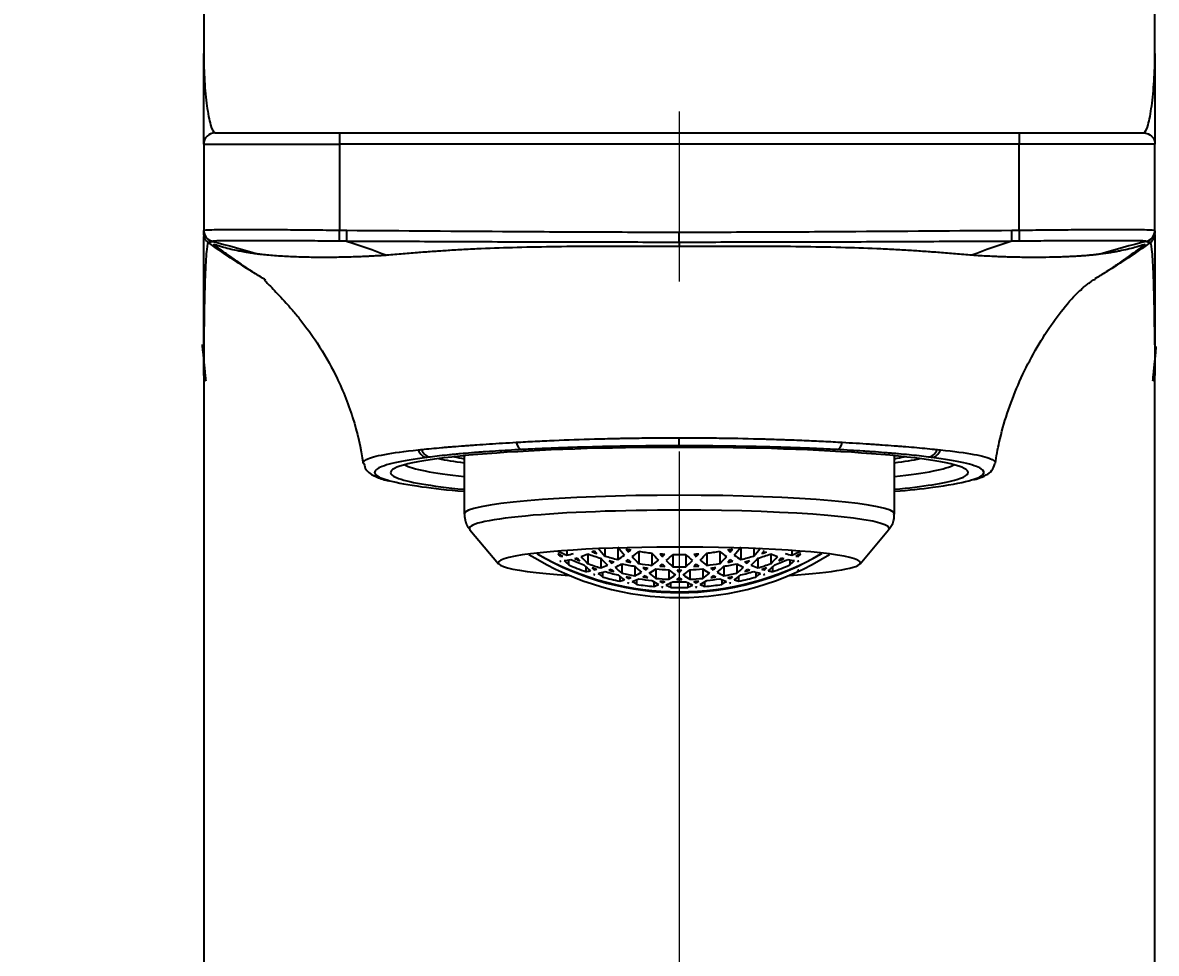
# Model space of a CAD drawing. Extents: x 0 to 1647, y 4681 to 5260.
# Drawn here: x 1047.6 to 1097.6, y 4998.5 to 5039.6 of the extents above; entities that cross this region are included whole.
import ezdxf

# ---------------------------------------------------------------- set-up
doc = ezdxf.new("R2010")
doc.units = 0
doc.header["$LTSCALE"] = 30
doc.header["$MEASUREMENT"] = 0
doc.header["$PDMODE"] = 3
doc.header["$PDSIZE"] = -10
doc.linetypes.add('CENTER', pattern=[2, 1.25, -0.25, 0.25, -0.25])
doc.layers.get('0').update_dxf_attribs({"linetype": 'CONTINUOUS'})
doc.layers.get('DEFPOINTS').update_dxf_attribs({"linetype": 'CONTINUOUS'})
doc.layers.add('\\M+5B3DF\\M+5B4E7\\M+5CFDF', color=3, linetype='CONTINUOUS', lineweight=9)
doc.layers.add('BODY', color=7, linetype='CONTINUOUS')
doc.styles.add('Daelim Dimension', font='NanumGothic.ttf')
doc.dimstyles.new('DEFAULT', dxfattribs={"dimscale": 2, "dimtxt": 2, "dimasz": 2, "dimexe": 0, "dimexo": 2, "dimgap": 1, "dimtad": 1, "dimdec": 1, "dimzin": 9, "dimdsep": 46, "dimtxsty": 'Daelim Dimension', "dimcen": 0.5, "dimclrd": 252, "dimclre": 252, "dimclrt": 3, "dimadec": 1, "dimazin": 0, "dimtfac": 1, "dimtdec": 1, "dimtix": 1, "dimtmove": 0, "dimatfit": 3, "dimfxl": 0, "dimtolj": 1, "dimtzin": 1, "dimlwd": 9, "dimlwe": 9, "dimarcsym": 0})

# ---------------------------------------------------------------- blocks, each defined once
blk = doc.blocks.new('*D12')
at = {"color": 5, "lineweight": 9, "ltscale": 0.5}
for p, q in [((1072.567, 5074.737), (1009.525, 5074.737)), ((1011.525, 4926.837), (1011.525, 5070.737)), ((1051.567, 4922.837), (1009.525, 4922.837))]:
    blk.add_line(p, q, dxfattribs=at)
at = {"color": 5, "ltscale": 0.5}
for points in [[(1010.858, 5070.737), (1012.191, 5070.737), (1011.525, 5074.737)], [(1010.858, 4926.837), (1012.191, 4926.837), (1011.525, 4922.837)]]:
    blk.add_solid(points, dxfattribs=at)
at = {"layer": 'DEFPOINTS', "color": 0, "ltscale": 0.5}
for p in [(1011.525, 5074.737), (1076.567, 5074.737), (1055.567, 4922.837)]:
    blk.add_point(p, dxfattribs=at)
at = {"color": 7, "ltscale": 0.5, "insert": (1004.081, 4998.787), "char_height": 10, "attachment_point": 5, "rotation": 90, "style": 'Daelim Dimension'}
blk.add_mtext('\\A1;152', dxfattribs=at)

msp = doc.modelspace()

# ---------------------------------------------------------------- linework, layer by layer
at = {"layer": '\\M+5B3DF\\M+5B4E7\\M+5CFDF', "color": 0, "lineweight": -3}
for p, q in [((1055.567, 5053.8), (1055.567, 5038.237)), ((1097.567, 5038.237), (1097.567, 5053.8)), ((1056.067, 5034.737), (1061.567, 5034.737)), ((1061.567, 5034.737), (1061.567, 5034.237)), ((1061.567, 5034.737), (1091.567, 5034.737)), ((1091.567, 5034.737), (1091.567, 5034.237)), ((1091.567, 5034.737), (1097.067, 5034.737)), ((1055.567, 5034.237), (1055.567, 5030.432)), ((1055.567, 5034.237), (1061.567, 5034.237)), ((1091.567, 5034.237), (1061.567, 5034.237)), ((1061.567, 5034.237), (1061.567, 5030.436)), ((1091.567, 5030.436), (1091.567, 5034.237)), ((1097.567, 5034.237), (1091.567, 5034.237)), ((1097.567, 5030.432), (1097.567, 5034.237)), ((1061.558, 5029.949), (1061.567, 5030.436)), ((1076.567, 5029.901), (1076.567, 5030.354)), ((1055.567, 5024.021), (1055.567, 4922.837)), ((1097.567, 4922.837), (1097.567, 5024.021)), ((1067.067, 5020.482), (1067.067, 5017.91)), ((1086.067, 5017.91), (1086.067, 5020.482)), ((1067.067, 5017.91), (1067.067, 5017.908)), ((1067.323, 5017.214), (1068.588, 5015.706)), ((1084.545, 5015.706), (1085.81, 5017.214)), ((1071.313, 5016.036), (1071.313, 5016.108)), ((1071.602, 5016.303), (1071.602, 5016.088)), ((1072.525, 5016.152), (1072.525, 5015.719)), ((1073.276, 5016.392), (1073.276, 5016.054)), ((1073.853, 5016.412), (1073.853, 5015.9)), ((1074.315, 5016.35), (1074.315, 5016.231)), ((1074.777, 5016.265), (1074.777, 5015.719)), ((1075.354, 5016.188), (1075.354, 5015.644)), ((1075.816, 5016.03), (1075.816, 5016.147)), ((1076.278, 5016.126), (1076.278, 5015.585)), ((1076.855, 5016.126), (1076.855, 5015.585)), ((1077.317, 5016.147), (1077.317, 5016.03)), ((1077.779, 5016.188), (1077.779, 5015.644)), ((1078.357, 5016.265), (1078.357, 5015.719)), ((1078.818, 5016.35), (1078.818, 5016.231)), ((1079.28, 5016.412), (1079.28, 5015.9)), ((1079.858, 5016.392), (1079.858, 5016.054)), ((1080.608, 5016.152), (1080.608, 5015.719)), ((1081.532, 5016.303), (1081.532, 5016.088)), ((1081.821, 5016.036), (1081.821, 5016.108)), ((1071.688, 5015.661), (1071.688, 5015.883)), ((1072.439, 5015.586), (1072.439, 5015.368)), ((1072.814, 5015.51), (1072.814, 5015.441)), ((1073.103, 5015.958), (1073.103, 5015.531)), ((1073.565, 5015.734), (1073.565, 5015.827)), ((1074.026, 5015.715), (1074.026, 5015.295)), ((1074.604, 5015.603), (1074.604, 5015.186)), ((1075.066, 5015.444), (1075.066, 5015.534)), ((1075.528, 5015.485), (1075.528, 5015.07)), ((1077.606, 5015.485), (1077.606, 5015.07)), ((1078.068, 5015.534), (1078.068, 5015.444)), ((1078.53, 5015.603), (1078.53, 5015.186)), ((1079.107, 5015.715), (1079.107, 5015.295)), ((1079.569, 5015.734), (1079.569, 5015.827)), ((1080.031, 5015.958), (1080.031, 5015.531)), ((1080.32, 5015.441), (1080.32, 5015.51)), ((1080.695, 5015.368), (1080.695, 5015.586)), ((1081.445, 5015.883), (1081.445, 5015.661)), ((1073.189, 5015.13), (1073.189, 5015.344)), ((1073.94, 5015.154), (1073.94, 5014.942)), ((1074.315, 5015.129), (1074.315, 5015.062)), ((1074.69, 5014.803), (1074.69, 5015.014)), ((1076.105, 5015.448), (1076.105, 5015.035)), ((1076.567, 5015.439), (1076.567, 5015.349)), ((1077.029, 5015.448), (1077.029, 5015.035)), ((1078.443, 5015.014), (1078.443, 5014.803)), ((1078.818, 5015.062), (1078.818, 5015.129)), ((1079.194, 5014.942), (1079.194, 5015.154)), ((1079.944, 5015.344), (1079.944, 5015.13)), ((1075.441, 5014.921), (1075.441, 5014.712)), ((1075.816, 5014.943), (1075.816, 5014.876)), ((1076.192, 5014.666), (1076.192, 5014.875)), ((1076.942, 5014.875), (1076.942, 5014.666)), ((1077.317, 5014.876), (1077.317, 5014.943)), ((1077.693, 5014.712), (1077.693, 5014.921))]:
    msp.add_line(p, q, dxfattribs=at)
msp.add_arc((1056.067, 5034.237), 0.5, 90, 180, dxfattribs=at)
at = {"layer": '\\M+5B3DF\\M+5B4E7\\M+5CFDF', "color": 0, "lineweight": -3, "extrusion": (0, 0, -1)}
msp.add_arc((-1097.067, 5034.237), 0.5, 90, 180, dxfattribs=at)
at = {"layer": '\\M+5B3DF\\M+5B4E7\\M+5CFDF', "color": 0, "lineweight": -3}
for centre, major_axis, ratio, start_param, end_param in [((1056.067, 5030.432), (0.5, 0), 0.999788, 3.141548, 4.483058), ((1091.567, 5030.436), (0.009, -0.5), 0.000001, 4.712396, 6.062551), ((1097.067, 5030.432), (-0.5, 0), 0.999788, 1.799985, 3.141487), ((1069.602, 5021.251), (0.026, -0.499), 0.51226, 5.045022, 6.181528), ((1076.567, 5021.418), (0, -0.5), 0.000032, 0.087266, 1.284913), ((1083.531, 5021.251), (-0.026, -0.499), 0.512243, 0.101656, 1.238165), ((1076.567, 5019.741), (-12.75, 0), 0.087156, 4.712389, 6.168321), ((1065.426, 5020.906), (-0.064, 0.496), 0.825314, 1.799052, 2.986684), ((1065.569, 5020.924), (-0.061, 0.496), 0.814752, 1.80936, 2.990692), ((1076.567, 5019.741), (-12.75, 0), 0.087156, 3.256555, 4.712389), ((1087.566, 5020.924), (-0.061, -0.496), 0.814882, 0.150938, 1.332344), ((1087.708, 5020.906), (-0.064, -0.496), 0.825301, 0.154961, 1.342586), ((1076.567, 5020.239), (12.25, 0), 0.087156, 3.286057, 3.82484), ((1076.567, 5020.737), (11.5, 0), 0.087156, 3.533114, 3.740235), ((1076.567, 5020.737), (10.5, 0), 0.087156, 3.474111, 3.581612), ((1076.567, 5020.737), (10.5, 0), 0.087156, 5.843264, 5.950766), ((1076.567, 5020.737), (11.5, 0), 0.087156, 5.684538, 5.891659), ((1076.567, 5020.239), (12.25, 0), 0.087156, 5.599938, 6.138721), ((1076.567, 5019.741), (-12.75, 0), 0.087156, 6.168321, 6.283185), ((1076.567, 5019.741), (-12.75, 0), 0.087156, 0, 0.204204), ((1076.567, 5019.741), (-12.75, 0), 0.087156, 0.204204, 0.730126), ((1076.567, 5019.741), (-12.75, 0), 0.087156, 2.861696, 3.256555), ((1076.567, 5019.741), (-12.75, 0), 0.087156, 2.411565, 2.861697), ((1076.567, 5017.91), (-9.5, 0), 0.087156, 4.712389, 6.283185), ((1076.567, 5017.91), (-9.5, 0), 0.087156, 3.141691, 4.712389), ((1076.567, 5017.273), (9.268, 0), 0.087156, 1.570796, 3.216402), ((1076.567, 5017.273), (9.268, 0), 0.087156, 0, 1.570796), ((1076.567, 5017.273), (9.268, 0), 0.087156, 6.202191, 6.283185), ((1076.567, 5015.756), (8, 0), 0.087156, 0, 4.059429), ((1076.567, 5026.644), (12.471, 0), 0.996195, 4.151129, 5.273648), ((1076.567, 5026.663), (-12.273, 0), 0.996195, 1.034112, 2.109496), ((1076.567, 5026.901), (-12.471, 0), 0.996195, 1.045352, 2.09624), ((1073.882, 5026.637), (0.612, -12.154), 0.498097, 5.725542, 5.746582), ((1076.567, 5027.042), (-12.169, 0), 0.996195, 1.113835, 1.134875), ((1076.567, 5027.069), (12.089, 0), 0.996195, 4.253041, 4.289139), ((1071.371, 5027.034), (0.554, 11.018), 0.498097, 3.231807, 3.252741), ((1071.371, 5027.034), (0.554, 11.018), 0.498097, 3.284155, 3.336617), ((1071.63, 5027.021), (-0.562, -11.176), 0.498097, 0.209247, 0.26132), ((1075.008, 5026.694), (0.625, -12.413), 0.498097, 5.720251, 5.77152), ((1076.567, 5027.156), (-11.762, 0), 0.996195, 1.220041, 1.271843), ((1071.63, 5027.021), (-0.562, -11.176), 0.498097, 0.292767, 0.313837), ((1076.567, 5027.182), (11.645, 0), 0.996195, 4.37378, 4.39473), ((1075.874, 5026.737), (-0.63, 12.517), 0.498097, 2.530739, 2.551733), ((1076.134, 5026.75), (0.631, -12.532), 0.498097, 5.657142, 5.709554), ((1076.567, 5027.182), (11.645, 0), 0.996195, 4.425889, 4.477209), ((1077, 5026.794), (-0.631, 12.532), 0.498097, 2.515549, 2.567961), ((1072.496, 5026.977), (0.585, 11.63), 0.498097, 3.477455, 3.528774), ((1076.567, 5027.269), (-11.19, 0), 0.996195, 1.357641, 1.378711), ((1077.26, 5026.807), (0.63, -12.517), 0.498097, 5.672331, 5.693326), ((1072.496, 5026.977), (0.585, 11.63), 0.498097, 3.559934, 3.580883), ((1072.756, 5026.964), (-0.591, -11.747), 0.498097, 0.399635, 0.451437), ((1077.26, 5026.807), (0.63, -12.517), 0.498097, 5.724388, 5.77514), ((1076.567, 5027.269), (-11.19, 0), 0.996195, 1.410158, 1.462231), ((1078.126, 5026.851), (-0.625, 12.413), 0.498097, 2.578658, 2.629928), ((1078.385, 5026.864), (0.622, -12.365), 0.498097, 5.733936, 5.754536), ((1076.567, 5027.269), (-11.19, 0), 0.996195, 1.493324, 1.51401), ((1073.622, 5026.92), (0.608, 12.074), 0.498097, 3.613725, 3.63431), ((1073.882, 5026.907), (-0.612, -12.154), 0.498097, 0.454345, 0.505422), ((1076.567, 5027.269), (-11.19, 0), 0.996195, 1.544995, 1.596597), ((1079.251, 5026.907), (-0.612, 12.154), 0.498097, 2.636171, 2.687248), ((1076.567, 5027.269), (-11.19, 0), 0.996195, 1.627583, 1.648268), ((1079.511, 5026.92), (0.608, -12.074), 0.498097, 5.790468, 5.811053), ((1074.748, 5026.864), (0.622, 12.365), 0.498097, 3.670242, 3.690842), ((1075.008, 5026.851), (-0.625, -12.413), 0.498097, 0.511665, 0.562935), ((1076.567, 5027.269), (-11.19, 0), 0.996195, 1.679362, 1.731435), ((1080.377, 5026.964), (-0.591, 11.747), 0.498097, 2.690156, 2.741957), ((1075.874, 5026.807), (0.63, 12.517), 0.498097, 3.649638, 3.70039), ((1076.567, 5027.269), (-11.19, 0), 0.996195, 1.762882, 1.783952), ((1080.637, 5026.977), (0.585, -11.63), 0.498097, 5.843895, 5.864844), ((1075.874, 5026.807), (0.63, 12.517), 0.498097, 3.731452, 3.752447), ((1076.134, 5026.794), (-0.631, -12.532), 0.498097, 0.573632, 0.626043), ((1080.637, 5026.977), (0.585, -11.63), 0.498097, 5.896004, 5.947323), ((1076.567, 5027.182), (11.645, 0), 0.996195, 4.947569, 4.998889), ((1077, 5026.75), (0.631, 12.532), 0.498097, 3.715224, 3.767636), ((1076.567, 5027.156), (-11.762, 0), 0.996195, 1.86975, 1.921552), ((1077.26, 5026.737), (-0.63, -12.517), 0.498097, 0.589859, 0.610854), ((1076.567, 5027.182), (11.645, 0), 0.996195, 5.030048, 5.050998), ((1081.503, 5027.021), (-0.562, 11.176), 0.498097, 2.880272, 2.932346), ((1078.126, 5026.694), (0.625, 12.413), 0.498097, 3.653258, 3.704527), ((1081.763, 5027.034), (0.554, -11.018), 0.498097, 6.088161, 6.140623), ((1076.567, 5027.069), (12.089, 0), 0.996195, 5.135639, 5.171737), ((1076.567, 5027.042), (-12.169, 0), 0.996195, 2.006718, 2.027758), ((1081.763, 5027.034), (0.554, -11.018), 0.498097, 6.172036, 6.192971), ((1079.251, 5026.637), (0.612, 12.154), 0.498097, 3.678196, 3.699236), ((1071.63, 5027.021), (-0.562, -11.176), 0.498097, 0.038726, 0.043895), ((1076.567, 5026.968), (-12.355, 0), 0.996195, 1.12897, 1.134133), ((1073.622, 5026.624), (-0.608, 12.074), 0.498097, 2.648875, 2.654038), ((1071.63, 5027.021), (-0.562, -11.176), 0.498097, 0.074881, 0.126483), ((1073.882, 5026.637), (0.612, -12.154), 0.498097, 5.777764, 5.813625), ((1076.567, 5026.968), (-12.355, 0), 0.996195, 1.16486, 1.230116), ((1076.567, 5027.042), (-12.169, 0), 0.996195, 1.166056, 1.217133), ((1071.63, 5027.021), (-0.562, -11.176), 0.498097, 0.157468, 0.178154), ((1076.567, 5027.069), (12.089, 0), 0.996195, 4.320353, 4.340939), ((1074.748, 5026.681), (-0.622, 12.365), 0.498097, 2.592344, 2.612944), ((1074.748, 5026.681), (-0.622, 12.365), 0.498097, 2.643488, 2.693556), ((1076.567, 5027.069), (12.089, 0), 0.996195, 4.371514, 4.421762), ((1076.567, 5027.042), (-12.169, 0), 0.996195, 1.247314, 1.267264), ((1075.008, 5026.694), (0.625, -12.413), 0.498097, 5.801731, 5.821668), ((1075.874, 5026.737), (-0.63, 12.517), 0.498097, 2.582795, 2.633547), ((1072.496, 5026.977), (0.585, 11.63), 0.498097, 3.346578, 3.396579), ((1076.134, 5026.75), (0.631, -12.532), 0.498097, 5.740327, 5.760594), ((1076.567, 5027.156), (-11.762, 0), 0.996195, 1.302521, 1.322829), ((1072.496, 5026.977), (0.585, 11.63), 0.498097, 3.426759, 3.446972), ((1072.756, 5026.964), (-0.591, -11.747), 0.498097, 0.268361, 0.318379), ((1076.134, 5026.75), (0.631, -12.532), 0.498097, 5.790657, 5.83996), ((1076.567, 5027.156), (-11.762, 0), 0.996195, 1.353099, 1.403117), ((1072.756, 5026.964), (-0.591, -11.747), 0.498097, 0.348649, 0.368957), ((1076.567, 5027.182), (11.645, 0), 0.996195, 4.507691, 4.527904), ((1077, 5026.794), (-0.631, 12.532), 0.498097, 2.598735, 2.619002), ((1077, 5026.794), (-0.631, 12.532), 0.498097, 2.649064, 2.698367), ((1076.567, 5027.182), (11.645, 0), 0.996195, 4.558084, 4.608085), ((1077.26, 5026.807), (0.63, -12.517), 0.498097, 5.805056, 5.824803), ((1076.567, 5027.156), (-11.762, 0), 0.996195, 1.432917, 1.452714), ((1073.622, 5026.92), (0.608, 12.074), 0.498097, 3.483398, 3.50312), ((1073.882, 5026.907), (-0.612, -12.154), 0.498097, 0.325556, 0.374518), ((1073.622, 5026.92), (0.608, 12.074), 0.498097, 3.532901, 3.583149), ((1076.567, 5027.156), (-11.762, 0), 0.996195, 1.482325, 1.531517), ((1073.882, 5026.907), (-0.612, -12.154), 0.498097, 0.404214, 0.424164), ((1076.567, 5027.182), (11.645, 0), 0.996195, 4.637953, 4.657826), ((1078.126, 5026.851), (-0.625, 12.413), 0.498097, 2.660138, 2.680075), ((1078.385, 5026.864), (0.622, -12.365), 0.498097, 5.785081, 5.835149), ((1076.567, 5027.182), (11.645, 0), 0.996195, 4.687597, 4.737181), ((1074.748, 5026.864), (0.622, 12.365), 0.498097, 3.589629, 3.639697), ((1076.567, 5027.156), (-11.762, 0), 0.996195, 1.610076, 1.659268), ((1075.008, 5026.851), (-0.625, -12.413), 0.498097, 0.461517, 0.481455), ((1076.567, 5027.182), (11.645, 0), 0.996195, 4.766952, 4.786825), ((1079.251, 5026.907), (-0.612, 12.154), 0.498097, 2.717428, 2.737378), ((1079.511, 5026.92), (0.608, -12.074), 0.498097, 5.841629, 5.891877), ((1079.251, 5026.907), (-0.612, 12.154), 0.498097, 2.767074, 2.816037), ((1076.567, 5027.182), (11.645, 0), 0.996195, 4.816693, 4.866694), ((1076.567, 5027.156), (-11.762, 0), 0.996195, 1.688879, 1.708676), ((1079.511, 5026.92), (0.608, -12.074), 0.498097, 5.921658, 5.94138), ((1075.874, 5026.807), (0.63, 12.517), 0.498097, 3.599975, 3.619722), ((1076.134, 5026.794), (-0.631, -12.532), 0.498097, 0.443226, 0.492529), ((1076.567, 5027.156), (-11.762, 0), 0.996195, 1.738476, 1.788494), ((1076.134, 5026.794), (-0.631, -12.532), 0.498097, 0.522591, 0.542858), ((1076.567, 5027.182), (11.645, 0), 0.996195, 4.896874, 4.917087), ((1080.377, 5026.964), (-0.591, 11.747), 0.498097, 2.772636, 2.792944), ((1080.377, 5026.964), (-0.591, 11.747), 0.498097, 2.823214, 2.873231), ((1077, 5026.75), (0.631, 12.532), 0.498097, 3.584818, 3.634121), ((1076.567, 5027.156), (-11.762, 0), 0.996195, 1.818763, 1.839071), ((1080.637, 5026.977), (0.585, -11.63), 0.498097, 5.977806, 5.998019), ((1077, 5026.75), (0.631, 12.532), 0.498097, 3.664183, 3.684451), ((1077.26, 5026.737), (-0.63, -12.517), 0.498097, 0.508046, 0.558798), ((1080.637, 5026.977), (0.585, -11.63), 0.498097, 6.028199, 6.0782), ((1076.567, 5027.069), (12.089, 0), 0.996195, 5.003016, 5.053264), ((1076.567, 5027.042), (-12.169, 0), 0.996195, 1.874329, 1.894279), ((1078.126, 5026.694), (0.625, 12.413), 0.498097, 3.60311, 3.623047), ((1078.385, 5026.681), (-0.622, -12.365), 0.498097, 0.448036, 0.498104), ((1076.567, 5026.968), (-12.355, 0), 0.996195, 1.911477, 1.976733), ((1076.567, 5027.042), (-12.169, 0), 0.996195, 1.924459, 1.975536), ((1078.385, 5026.681), (-0.622, -12.365), 0.498097, 0.528649, 0.549249), ((1076.567, 5027.069), (12.089, 0), 0.996195, 5.083839, 5.104425), ((1081.503, 5027.021), (-0.562, 11.176), 0.498097, 2.963439, 2.984125), ((1081.503, 5027.021), (-0.562, 11.176), 0.498097, 3.01511, 3.066712), ((1076.567, 5015.756), (8, 0), 0.087156, 5.365448, 6.283185), ((1079.251, 5026.637), (0.612, 12.154), 0.498097, 3.611153, 3.647014), ((1079.511, 5026.624), (-0.608, -12.074), 0.498097, 0.487555, 0.492718), ((1076.567, 5026.968), (-12.355, 0), 0.996195, 2.00746, 2.012623), ((1081.503, 5027.021), (-0.562, 11.176), 0.498097, 3.097697, 3.102866), ((1072.496, 5026.977), (0.585, 11.63), 0.498097, 3.232358, 3.267066), ((1072.756, 5026.964), (-0.591, -11.747), 0.498097, 0.10559, 0.110499), ((1076.567, 5026.968), (-12.355, 0), 0.996195, 1.259713, 1.264618), ((1072.496, 5026.977), (0.585, 11.63), 0.498097, 3.296838, 3.316711), ((1074.748, 5026.681), (-0.622, 12.365), 0.498097, 2.723158, 2.728063), ((1072.756, 5026.964), (-0.591, -11.747), 0.498097, 0.139961, 0.189153), ((1075.008, 5026.694), (0.625, -12.413), 0.498097, 5.851298, 5.885491), ((1076.567, 5026.968), (-12.355, 0), 0.996195, 1.293893, 1.356533), ((1076.567, 5027.042), (-12.169, 0), 0.996195, 1.29696, 1.345922), ((1072.756, 5026.964), (-0.591, -11.747), 0.498097, 0.218764, 0.238561), ((1076.567, 5027.069), (12.089, 0), 0.996195, 4.451543, 4.471265), ((1075.874, 5026.737), (-0.63, 12.517), 0.498097, 2.663463, 2.68321), ((1075.874, 5026.737), (-0.63, 12.517), 0.498097, 2.712562, 2.760852), ((1073.622, 5026.92), (0.608, 12.074), 0.498097, 3.294833, 3.328346), ((1076.567, 5027.069), (12.089, 0), 0.996195, 4.500672, 4.549287), ((1076.567, 5027.042), (-12.169, 0), 0.996195, 1.375031, 1.394342), ((1076.134, 5026.75), (0.631, -12.532), 0.498097, 5.869122, 5.88841), ((1073.622, 5026.92), (0.608, 12.074), 0.498097, 3.357148, 3.376401), ((1073.882, 5026.907), (-0.612, -12.154), 0.498097, 0.200478, 0.248291), ((1073.622, 5026.92), (0.608, 12.074), 0.498097, 3.405377, 3.453991), ((1076.567, 5027.042), (-12.169, 0), 0.996195, 1.423186, 1.471), ((1073.882, 5026.907), (-0.612, -12.154), 0.498097, 0.277136, 0.296447), ((1076.567, 5027.069), (12.089, 0), 0.996195, 4.578262, 4.597515), ((1077, 5026.794), (-0.631, 12.532), 0.498097, 2.727529, 2.746817), ((1077.26, 5026.807), (0.63, -12.517), 0.498097, 5.854155, 5.902445), ((1076.567, 5027.069), (12.089, 0), 0.996195, 4.626317, 4.674173), ((1078.126, 5026.851), (-0.625, 12.413), 0.498097, 2.709705, 2.758441), ((1074.748, 5026.864), (0.622, 12.365), 0.498097, 3.463237, 3.511309), ((1076.567, 5027.156), (-11.762, 0), 0.996195, 1.560979, 1.580614), ((1078.385, 5026.864), (0.622, -12.365), 0.498097, 5.864751, 5.884325), ((1075.008, 5026.851), (-0.625, -12.413), 0.498097, 0.335096, 0.354246), ((1076.567, 5027.069), (12.089, 0), 0.996195, 4.702837, 4.721941), ((1074.748, 5026.864), (0.622, 12.365), 0.498097, 3.540453, 3.560027), ((1078.126, 5026.851), (-0.625, 12.413), 0.498097, 2.787347, 2.806496), ((1075.008, 5026.851), (-0.625, -12.413), 0.498097, 0.383152, 0.431887), ((1078.385, 5026.864), (0.622, -12.365), 0.498097, 5.913469, 5.961541), ((1076.567, 5027.069), (12.089, 0), 0.996195, 4.750605, 4.798461), ((1075.874, 5026.807), (0.63, 12.517), 0.498097, 3.522333, 3.570623), ((1076.567, 5027.042), (-12.169, 0), 0.996195, 1.670593, 1.718406), ((1076.134, 5026.794), (-0.631, -12.532), 0.498097, 0.394776, 0.414063), ((1076.567, 5027.069), (12.089, 0), 0.996195, 4.827263, 4.846516), ((1079.251, 5026.907), (-0.612, 12.154), 0.498097, 2.845145, 2.864456), ((1079.511, 5026.92), (0.608, -12.074), 0.498097, 5.970787, 6.019401), ((1079.251, 5026.907), (-0.612, 12.154), 0.498097, 2.893301, 2.941114), ((1076.567, 5027.069), (12.089, 0), 0.996195, 4.875491, 4.924106), ((1076.567, 5027.042), (-12.169, 0), 0.996195, 1.747251, 1.766562), ((1079.511, 5026.92), (0.608, -12.074), 0.498097, 6.048377, 6.06763), ((1077, 5026.75), (0.631, 12.532), 0.498097, 3.536368, 3.555656), ((1077.26, 5026.737), (-0.63, -12.517), 0.498097, 0.38074, 0.429031), ((1079.511, 5026.92), (0.608, -12.074), 0.498097, 6.096432, 6.129945), ((1076.567, 5026.968), (-12.355, 0), 0.996195, 1.785059, 1.847699), ((1076.567, 5027.042), (-12.169, 0), 0.996195, 1.795671, 1.844633), ((1077.26, 5026.737), (-0.63, -12.517), 0.498097, 0.458383, 0.47813), ((1076.567, 5027.069), (12.089, 0), 0.996195, 4.953513, 4.973235), ((1080.377, 5026.964), (-0.591, 11.747), 0.498097, 2.903032, 2.922829), ((1080.377, 5026.964), (-0.591, 11.747), 0.498097, 2.952439, 3.001632), ((1078.126, 5026.694), (0.625, 12.413), 0.498097, 3.539287, 3.57348), ((1080.637, 5026.977), (0.585, -11.63), 0.498097, 6.108067, 6.12794), ((1078.385, 5026.681), (-0.622, -12.365), 0.498097, 0.413529, 0.418434), ((1076.567, 5026.968), (-12.355, 0), 0.996195, 1.876975, 1.881879), ((1080.377, 5026.964), (-0.591, 11.747), 0.498097, 3.031094, 3.036002), ((1080.637, 5026.977), (0.585, -11.63), 0.498097, 6.157712, 6.19242), ((1079.511, 5026.92), (0.608, -12.074), 0.498097, 0.286192, 0.291354), ((1081.503, 5026.524), (0.562, 11.176), 0.498097, 3.299061, 3.304229), ((1073.882, 5026.907), (-0.612, -12.154), 0.498097, 0.167151, 0.171907), ((1076.567, 5026.968), (-12.355, 0), 0.996195, 1.385143, 1.389896), ((1075.874, 5026.737), (-0.63, 12.517), 0.498097, 2.7895, 2.794254), ((1076.134, 5026.75), (0.631, -12.532), 0.498097, 5.917134, 5.950367), ((1076.567, 5026.968), (-12.355, 0), 0.996195, 1.41833, 1.479544), ((1077, 5026.794), (-0.631, 12.532), 0.498097, 2.775541, 2.822935), ((1074.748, 5026.864), (0.622, 12.365), 0.498097, 3.354425, 3.387341), ((1076.567, 5027.042), (-12.169, 0), 0.996195, 1.499571, 1.518585), ((1077.26, 5026.807), (0.63, -12.517), 0.498097, 5.931093, 5.950073), ((1075.008, 5026.851), (-0.625, -12.413), 0.498097, 0.226441, 0.231125), ((1076.567, 5026.968), (-12.355, 0), 0.996195, 1.507667, 1.512349), ((1074.748, 5026.864), (0.622, 12.365), 0.498097, 3.415679, 3.434649), ((1077, 5026.794), (-0.631, 12.532), 0.498097, 2.851126, 2.85581), ((1075.008, 5026.851), (-0.625, -12.413), 0.498097, 0.259292, 0.306533), ((1077.26, 5026.807), (0.63, -12.517), 0.498097, 5.978387, 6.011213), ((1076.567, 5026.968), (-12.355, 0), 0.996195, 1.540416, 1.601176), ((1076.567, 5027.042), (-12.169, 0), 0.996195, 1.547072, 1.59452), ((1078.126, 5026.851), (-0.625, 12.413), 0.498097, 2.835059, 2.882301), ((1075.874, 5026.807), (0.63, 12.517), 0.498097, 3.413565, 3.446391), ((1076.567, 5027.042), (-12.169, 0), 0.996195, 1.623008, 1.642022), ((1078.385, 5026.864), (0.622, -12.365), 0.498097, 5.990129, 6.009099), ((1076.134, 5026.794), (-0.631, -12.532), 0.498097, 0.285783, 0.290466), ((1076.567, 5026.968), (-12.355, 0), 0.996195, 1.629244, 1.633925), ((1075.874, 5026.807), (0.63, 12.517), 0.498097, 3.474705, 3.493685), ((1078.126, 5026.851), (-0.625, 12.413), 0.498097, 2.910468, 2.915152), ((1076.134, 5026.794), (-0.631, -12.532), 0.498097, 0.318658, 0.366051), ((1078.385, 5026.864), (0.622, -12.365), 0.498097, 6.037437, 6.070353), ((1076.567, 5026.968), (-12.355, 0), 0.996195, 1.662049, 1.723263), ((1077, 5026.75), (0.631, 12.532), 0.498097, 3.474411, 3.507644), ((1077.26, 5026.737), (-0.63, -12.517), 0.498097, 0.347339, 0.352093), ((1076.567, 5026.968), (-12.355, 0), 0.996195, 1.751697, 1.75645), ((1079.251, 5026.907), (-0.612, 12.154), 0.498097, 2.969686, 2.974441)]:
    msp.add_ellipse(centre, major_axis=major_axis, ratio=ratio, start_param=start_param, end_param=end_param, dxfattribs=at)
for points, knots in [([(1055.567, 5038.237), (1055.567, 5038.135), (1055.568, 5038.032), (1055.571, 5037.827), (1055.573, 5037.725), (1055.582, 5037.42), (1055.591, 5037.219), (1055.628, 5036.631), (1055.663, 5036.257), (1055.754, 5035.593), (1055.809, 5035.302), (1055.931, 5034.876), (1055.997, 5034.737), (1056.067, 5034.737)], [0, 0, 0, 0, 0.0625, 0.0625, 0.125, 0.125, 0.25, 0.25, 0.5, 0.5, 0.75, 0.75, 1, 1, 1, 1]), ([(1055.567, 5034.237), (1055.567, 5034.237), (1055.567, 5034.39), (1055.567, 5034.747), (1055.567, 5034.889), (1055.567, 5035.208), (1055.567, 5035.385), (1055.567, 5035.954), (1055.567, 5036.383), (1055.567, 5037.061), (1055.567, 5037.293), (1055.567, 5037.645), (1055.567, 5037.763), (1055.567, 5038), (1055.567, 5038.119), (1055.567, 5038.237)], [0, 0, 0, 0, 0.25, 0.25, 0.375, 0.375, 0.5, 0.5, 0.75, 0.75, 0.875, 0.875, 0.9375, 0.9375, 1, 1, 1, 1]), ([(1097.067, 5034.737), (1097.136, 5034.737), (1097.203, 5034.876), (1097.324, 5035.302), (1097.379, 5035.593), (1097.47, 5036.257), (1097.506, 5036.631), (1097.542, 5037.219), (1097.551, 5037.42), (1097.561, 5037.725), (1097.563, 5037.827), (1097.566, 5038.032), (1097.567, 5038.135), (1097.567, 5038.237)], [0, 0, 0, 0, 0.25, 0.25, 0.5, 0.5, 0.75, 0.75, 0.875, 0.875, 0.9375, 0.9375, 1, 1, 1, 1]), ([(1097.567, 5038.237), (1097.567, 5038.119), (1097.567, 5038), (1097.567, 5037.763), (1097.567, 5037.645), (1097.567, 5037.293), (1097.567, 5037.061), (1097.567, 5036.383), (1097.567, 5035.954), (1097.567, 5035.385), (1097.567, 5035.208), (1097.567, 5034.889), (1097.567, 5034.747), (1097.567, 5034.39), (1097.567, 5034.237), (1097.567, 5034.237)], [0, 0, 0, 0, 0.062512, 0.062512, 0.125025, 0.125025, 0.25005, 0.25005, 0.500099, 0.500099, 0.625124, 0.625124, 0.750149, 0.750149, 1, 1, 1, 1]), ([(1055.567, 5030.432), (1055.567, 5030.44), (1055.606, 5030.446), (1055.759, 5030.455), (1055.875, 5030.459), (1056.175, 5030.464), (1056.358, 5030.466), (1056.792, 5030.468), (1057.046, 5030.468), (1057.599, 5030.468), (1057.901, 5030.467), (1058.392, 5030.466), (1058.562, 5030.465), (1058.908, 5030.463), (1059.085, 5030.462), (1059.626, 5030.459), (1060.004, 5030.456), (1060.779, 5030.448), (1061.171, 5030.443), (1061.567, 5030.436)], [0, 0, 0, 0, 0.125, 0.125, 0.25, 0.25, 0.375, 0.375, 0.5, 0.5, 0.625, 0.625, 0.6875, 0.6875, 0.75, 0.75, 0.875, 0.875, 1, 1, 1, 1]), ([(1055.947, 5029.943), (1055.894, 5029.956), (1055.842, 5029.978), (1055.749, 5030.038), (1055.707, 5030.076), (1055.639, 5030.163), (1055.612, 5030.213), (1055.576, 5030.317), (1055.567, 5030.373), (1055.567, 5030.428)], [0, 0, 0, 0, 0.25, 0.25, 0.5, 0.5, 0.75, 0.75, 1, 1, 1, 1]), ([(1055.567, 5030.294), (1055.567, 5030.3), (1055.567, 5030.312), (1055.567, 5030.352), (1055.567, 5030.378), (1055.567, 5030.416)], [0, 0, 0, 0, 0.525158, 0.525158, 1, 1, 1, 1]), ([(1055.777, 5029.887), (1055.744, 5029.91), (1055.715, 5029.936), (1055.663, 5029.996), (1055.64, 5030.029), (1055.604, 5030.1), (1055.59, 5030.137), (1055.572, 5030.214), (1055.567, 5030.254), (1055.567, 5030.294)], [0, 0, 0, 0, 0.25, 0.25, 0.5, 0.5, 0.75, 0.75, 1, 1, 1, 1]), ([(1055.567, 5024.021), (1055.567, 5024.056), (1055.567, 5024.087), (1055.567, 5024.154), (1055.567, 5024.187), (1055.567, 5024.286), (1055.567, 5024.351), (1055.567, 5024.546), (1055.567, 5024.673), (1055.567, 5025.049), (1055.567, 5025.29), (1055.567, 5025.987), (1055.567, 5026.417), (1055.567, 5027.208), (1055.567, 5027.568), (1055.567, 5028.223), (1055.567, 5028.518), (1055.567, 5029.292), (1055.567, 5029.667), (1055.567, 5030.021), (1055.567, 5030.103), (1055.567, 5030.164)], [0, 0, 0, 0, 0.009157, 0.009157, 0.018313, 0.018313, 0.036626, 0.036626, 0.073252, 0.073252, 0.146504, 0.146504, 0.293008, 0.293008, 0.439512, 0.439512, 0.586016, 0.586016, 0.879025, 0.879025, 1, 1, 1, 1]), ([(1061.879, 5029.946), (1061.879, 5029.972), (1061.88, 5030.035), (1061.881, 5030.21), (1061.881, 5030.321), (1061.882, 5030.433)], [0, 0, 0, 0, 0.5, 0.5, 1, 1, 1, 1]), ([(1061.882, 5030.433), (1064.33, 5030.417), (1066.777, 5030.397), (1070.448, 5030.373), (1071.672, 5030.366), (1074.119, 5030.357), (1075.343, 5030.354), (1076.567, 5030.354)], [0, 0, 0, 0, 0.5, 0.5, 0.75, 0.75, 1, 1, 1, 1]), ([(1076.567, 5030.354), (1077.791, 5030.354), (1079.014, 5030.357), (1081.462, 5030.366), (1082.685, 5030.373), (1086.357, 5030.397), (1088.804, 5030.417), (1091.251, 5030.433)], [0, 0, 0, 0, 0.25, 0.25, 0.5, 0.5, 1, 1, 1, 1]), ([(1091.254, 5029.946), (1091.254, 5029.972), (1091.254, 5030.035), (1091.253, 5030.21), (1091.252, 5030.321), (1091.251, 5030.433)], [0, 0, 0, 0, 0.5, 0.5, 1, 1, 1, 1]), ([(1091.567, 5030.436), (1091.962, 5030.443), (1092.353, 5030.448), (1092.933, 5030.454), (1093.126, 5030.456), (1093.501, 5030.459), (1093.685, 5030.46), (1094.225, 5030.464), (1094.572, 5030.465), (1095.229, 5030.467), (1095.536, 5030.468), (1096.088, 5030.468), (1096.336, 5030.468), (1096.664, 5030.466), (1096.766, 5030.466), (1096.951, 5030.464), (1097.035, 5030.463), (1097.259, 5030.459), (1097.374, 5030.455), (1097.528, 5030.446), (1097.567, 5030.44), (1097.567, 5030.432)], [0, 0, 0, 0, 0.125, 0.125, 0.1875, 0.1875, 0.25, 0.25, 0.375, 0.375, 0.5, 0.5, 0.625, 0.625, 0.6875, 0.6875, 0.75, 0.75, 0.875, 0.875, 1, 1, 1, 1]), ([(1097.186, 5029.943), (1097.24, 5029.956), (1097.292, 5029.978), (1097.385, 5030.038), (1097.426, 5030.076), (1097.494, 5030.163), (1097.521, 5030.213), (1097.557, 5030.317), (1097.567, 5030.373), (1097.567, 5030.428)], [0, 0, 0, 0, 0.25, 0.25, 0.5, 0.5, 0.75, 0.75, 1, 1, 1, 1]), ([(1097.357, 5029.887), (1097.389, 5029.91), (1097.419, 5029.936), (1097.471, 5029.996), (1097.493, 5030.029), (1097.529, 5030.1), (1097.543, 5030.137), (1097.562, 5030.214), (1097.567, 5030.254), (1097.567, 5030.294)], [0, 0, 0, 0, 0.25, 0.25, 0.5, 0.5, 0.75, 0.75, 1, 1, 1, 1]), ([(1097.567, 5030.416), (1097.567, 5030.378), (1097.567, 5030.352), (1097.567, 5030.312), (1097.567, 5030.3), (1097.567, 5030.294)], [0, 0, 0, 0, 0.474843, 0.474843, 1, 1, 1, 1]), ([(1097.567, 5030.254), (1097.567, 5030.199), (1097.567, 5030.087), (1097.567, 5029.667), (1097.567, 5029.292), (1097.567, 5028.518), (1097.567, 5028.223), (1097.567, 5027.568), (1097.567, 5027.208), (1097.567, 5026.417), (1097.567, 5025.988), (1097.567, 5025.291), (1097.567, 5025.049), (1097.567, 5024.674), (1097.567, 5024.482), (1097.567, 5024.286), (1097.567, 5024.154), (1097.567, 5024.087), (1097.567, 5024.021)], [0, 0, 0, 0, 0.184117, 0.184117, 0.456078, 0.456078, 0.592059, 0.592059, 0.728039, 0.728039, 0.86402, 0.86402, 0.93201, 0.93201, 0.966005, 0.983002, 0.983002, 1, 1, 1, 1]), ([(1055.777, 5029.887), (1055.748, 5029.907), (1055.722, 5029.805), (1055.674, 5029.361), (1055.653, 5029.019), (1055.624, 5028.302), (1055.615, 5028.028), (1055.599, 5027.412), (1055.592, 5027.071), (1055.58, 5026.319), (1055.576, 5025.907), (1055.57, 5025.24), (1055.569, 5025.009), (1055.568, 5024.651), (1055.567, 5024.529), (1055.567, 5024.344), (1055.567, 5024.282), (1055.567, 5024.188), (1055.567, 5024.156), (1055.567, 5024.109), (1055.567, 5024.093), (1055.567, 5024.062), (1055.567, 5024.047), (1055.567, 5024.03)], [0, 0, 0, 0, 0.25, 0.25, 0.5, 0.5, 0.625, 0.625, 0.75, 0.75, 0.875, 0.875, 0.9375, 0.9375, 0.96875, 0.96875, 0.984375, 0.984375, 0.992188, 0.992188, 0.996094, 0.996094, 1, 1, 1, 1]), ([(1055.947, 5029.943), (1055.92, 5029.927), (1055.897, 5029.916), (1055.857, 5029.902), (1055.841, 5029.897), (1055.814, 5029.891), (1055.803, 5029.89), (1055.787, 5029.887), (1055.781, 5029.887), (1055.777, 5029.887)], [0, 0, 0, 0, 0.25, 0.25, 0.5, 0.5, 0.75, 0.75, 1, 1, 1, 1]), ([(1061.558, 5029.949), (1061.19, 5029.954), (1060.827, 5029.958), (1060.108, 5029.964), (1059.759, 5029.966), (1059.257, 5029.969), (1059.094, 5029.97), (1058.773, 5029.971), (1058.615, 5029.972), (1058.159, 5029.973), (1057.879, 5029.974), (1057.365, 5029.974), (1057.129, 5029.974), (1056.723, 5029.972), (1056.551, 5029.971), (1056.267, 5029.966), (1056.156, 5029.963), (1056.004, 5029.956), (1055.962, 5029.951), (1055.953, 5029.945)], [0, 0, 0, 0, 0.125, 0.125, 0.25, 0.25, 0.3125, 0.3125, 0.375, 0.375, 0.5, 0.5, 0.625, 0.625, 0.75, 0.75, 0.875, 0.875, 1, 1, 1, 1]), ([(1057.992, 5029.38), (1057.937, 5029.387), (1057.827, 5029.401), (1057.671, 5029.423), (1057.522, 5029.446), (1057.381, 5029.469), (1057.247, 5029.493), (1057.031, 5029.535), (1056.742, 5029.597), (1056.458, 5029.672), (1056.228, 5029.74), (1056.077, 5029.789), (1056.01, 5029.807), (1056.012, 5029.788), (1056.14, 5029.695), (1056.417, 5029.499), (1056.685, 5029.309), (1056.891, 5029.164), (1057.132, 5028.995), (1057.405, 5028.806), (1057.617, 5028.664), (1057.724, 5028.593)], [0, 0, 0, 0, 0.0158, 0.031798, 0.047998, 0.064403, 0.081016, 0.097841, 0.150445, 0.216071, 0.272269, 0.346471, 0.423022, 0.479508, 0.615375, 0.74225, 0.791593, 0.842175, 0.89387, 0.946531, 1, 1, 1, 1]), ([(1076.567, 5029.901), (1075.343, 5029.901), (1074.119, 5029.902), (1071.671, 5029.907), (1070.447, 5029.91), (1067.999, 5029.918), (1066.775, 5029.923), (1064.327, 5029.935), (1063.103, 5029.941), (1061.879, 5029.946)], [0, 0, 0, 0, 0.25, 0.25, 0.5, 0.5, 0.75, 0.75, 1, 1, 1, 1]), ([(1076.567, 5029.72), (1075.997, 5029.721), (1074.795, 5029.723), (1072.986, 5029.724), (1071.165, 5029.708), (1069.447, 5029.676), (1068.084, 5029.63), (1067.072, 5029.582), (1066.376, 5029.541), (1065.715, 5029.497), (1065.055, 5029.448), (1064.358, 5029.392), (1063.888, 5029.351), (1063.646, 5029.329)], [0, 0, 0, 0, 0.129514, 0.273211, 0.411295, 0.54375, 0.66508, 0.724169, 0.779269, 0.828642, 0.881883, 0.939003, 1, 1, 1, 1]), ([(1091.254, 5029.946), (1090.03, 5029.941), (1088.806, 5029.935), (1086.359, 5029.923), (1085.135, 5029.918), (1082.687, 5029.91), (1081.463, 5029.907), (1079.015, 5029.902), (1077.791, 5029.901), (1076.567, 5029.901)], [0, 0, 0, 0, 0.25, 0.25, 0.5, 0.5, 0.75, 0.75, 1, 1, 1, 1]), ([(1089.487, 5029.329), (1089.366, 5029.34), (1089.126, 5029.361), (1088.766, 5029.392), (1088.412, 5029.421), (1088.065, 5029.448), (1087.724, 5029.474), (1087.39, 5029.498), (1087.063, 5029.521), (1086.613, 5029.55), (1086.023, 5029.584), (1085.013, 5029.632), (1083.647, 5029.677), (1081.916, 5029.708), (1080.093, 5029.724), (1078.301, 5029.723), (1077.123, 5029.721), (1076.567, 5029.72)], [0, 0, 0, 0, 0.030667, 0.060567, 0.0897, 0.118065, 0.145663, 0.172492, 0.198554, 0.223856, 0.279348, 0.337482, 0.458616, 0.592817, 0.732292, 0.873492, 1, 1, 1, 1]), ([(1097.18, 5029.945), (1097.176, 5029.948), (1097.164, 5029.951), (1097.121, 5029.955), (1097.092, 5029.958), (1097.034, 5029.961), (1097.013, 5029.962), (1096.966, 5029.963), (1096.941, 5029.964), (1096.858, 5029.966), (1096.733, 5029.969), (1096.575, 5029.971), (1096.445, 5029.972), (1096.4, 5029.972), (1096.329, 5029.972), (1096.304, 5029.972), (1096.255, 5029.973), (1096.23, 5029.973), (1096.102, 5029.973), (1095.884, 5029.974), (1095.641, 5029.974), (1095.384, 5029.974), (1095.249, 5029.974), (1095.072, 5029.973), (1095.036, 5029.973), (1094.964, 5029.973), (1094.855, 5029.973), (1094.742, 5029.973), (1094.628, 5029.972), (1094.59, 5029.972), (1094.512, 5029.972), (1094.396, 5029.972), (1094.277, 5029.971), (1094.037, 5029.97), (1093.873, 5029.969), (1093.539, 5029.967), (1093.369, 5029.966), (1093.108, 5029.964), (1093.02, 5029.964), (1092.887, 5029.963), (1092.843, 5029.962), (1092.753, 5029.962), (1092.709, 5029.961), (1092.485, 5029.959), (1092.305, 5029.957), (1091.942, 5029.953), (1091.759, 5029.951), (1091.575, 5029.949)], [0, 0, 0, 0, 0.0625, 0.0625, 0.125, 0.125, 0.15625, 0.15625, 0.1875, 0.1875, 0.25, 0.3125, 0.3125, 0.34375, 0.34375, 0.359375, 0.359375, 0.375, 0.375, 0.4375, 0.5, 0.5, 0.5625, 0.5625, 0.578125, 0.578125, 0.59375, 0.625, 0.625, 0.640625, 0.640625, 0.65625, 0.6875, 0.6875, 0.75, 0.75, 0.8125, 0.8125, 0.84375, 0.84375, 0.859375, 0.859375, 0.875, 0.875, 0.9375, 0.9375, 1, 1, 1, 1]), ([(1095.409, 5028.593), (1095.464, 5028.629), (1095.573, 5028.702), (1095.725, 5028.805), (1095.868, 5028.903), (1096.002, 5028.996), (1096.126, 5029.082), (1096.242, 5029.164), (1096.349, 5029.239), (1096.448, 5029.309), (1096.539, 5029.374), (1096.74, 5029.516), (1096.995, 5029.696), (1097.123, 5029.789), (1097.123, 5029.807), (1097.056, 5029.789), (1096.903, 5029.74), (1096.671, 5029.67), (1096.382, 5029.595), (1096.074, 5029.529), (1095.816, 5029.48), (1095.609, 5029.445), (1095.387, 5029.412), (1095.223, 5029.39), (1095.142, 5029.38)], [0, 0, 0, 0, 0.026974, 0.053738, 0.080275, 0.106569, 0.132598, 0.158344, 0.183785, 0.208906, 0.23369, 0.258124, 0.385375, 0.521551, 0.577974, 0.65453, 0.727518, 0.785062, 0.851707, 0.903488, 0.928242, 0.952572, 0.976487, 1, 1, 1, 1]), ([(1097.357, 5029.887), (1097.353, 5029.887), (1097.347, 5029.887), (1097.33, 5029.89), (1097.32, 5029.891), (1097.293, 5029.897), (1097.276, 5029.902), (1097.237, 5029.916), (1097.213, 5029.927), (1097.186, 5029.943)], [0, 0, 0, 0, 0.25, 0.25, 0.5, 0.5, 0.75, 0.75, 1, 1, 1, 1]), ([(1097.498, 5028.582), (1097.489, 5028.797), (1097.48, 5028.984), (1097.459, 5029.321), (1097.448, 5029.466), (1097.411, 5029.805), (1097.385, 5029.907), (1097.357, 5029.887)], [0, 0, 0, 0, 0.232565, 0.232565, 0.488377, 0.488377, 1, 1, 1, 1]), ([(1058.142, 5029.36), (1058.135, 5029.361), (1058.12, 5029.363), (1058.097, 5029.366), (1058.076, 5029.369), (1058.054, 5029.371), (1058.033, 5029.374), (1058.012, 5029.377), (1057.999, 5029.379), (1057.992, 5029.38)], [0, 0, 0, 0, 0.146044, 0.291066, 0.435049, 0.577964, 0.719769, 0.860443, 1, 1, 1, 1]), ([(1063.646, 5029.329), (1063.576, 5029.325), (1063.437, 5029.316), (1063.233, 5029.304), (1063.033, 5029.293), (1062.84, 5029.283), (1062.613, 5029.273), (1062.203, 5029.255), (1061.616, 5029.239), (1060.904, 5029.232), (1060.32, 5029.237), (1059.85, 5029.249), (1059.484, 5029.262), (1059.124, 5029.279), (1058.774, 5029.3), (1058.442, 5029.327), (1058.241, 5029.349), (1058.142, 5029.36)], [0, 0, 0, 0, 0.030973, 0.061868, 0.092462, 0.122556, 0.151973, 0.199062, 0.319835, 0.442682, 0.567268, 0.635936, 0.707038, 0.780071, 0.85416, 0.928042, 1, 1, 1, 1]), ([(1094.993, 5029.361), (1094.94, 5029.354), (1094.83, 5029.341), (1094.649, 5029.324), (1094.45, 5029.307), (1094.233, 5029.292), (1093.999, 5029.278), (1093.749, 5029.266), (1093.483, 5029.255), (1093.203, 5029.247), (1092.802, 5029.238), (1092.275, 5029.233), (1091.779, 5029.236), (1091.374, 5029.244), (1091.095, 5029.251), (1090.786, 5029.262), (1090.498, 5029.274), (1090.194, 5029.288), (1089.849, 5029.307), (1089.608, 5029.322), (1089.487, 5029.329)], [0, 0, 0, 0, 0.039109, 0.080953, 0.125354, 0.172101, 0.22099, 0.271787, 0.324248, 0.378198, 0.433456, 0.549438, 0.663981, 0.690478, 0.754398, 0.803367, 0.841064, 0.892853, 0.946172, 1, 1, 1, 1]), ([(1095.142, 5029.38), (1095.139, 5029.38), (1095.133, 5029.379), (1095.121, 5029.377), (1095.106, 5029.375), (1095.089, 5029.373), (1095.069, 5029.37), (1095.045, 5029.367), (1095.019, 5029.364), (1095.002, 5029.362), (1094.993, 5029.361)], [0, 0, 0, 0, 0.052626, 0.132482, 0.239942, 0.358954, 0.488847, 0.657762, 0.828157, 1, 1, 1, 1]), ([(1097.562, 5025.383), (1097.562, 5025.405), (1097.562, 5025.426), (1097.558, 5025.888), (1097.553, 5026.295), (1097.542, 5027.042), (1097.535, 5027.382), (1097.519, 5027.998), (1097.51, 5028.274), (1097.5, 5028.539), (1097.499, 5028.561), (1097.498, 5028.582)], [0, 0, 0, 0, 0.015331, 0.015331, 0.333904, 0.333904, 0.652477, 0.652477, 0.97105, 0.97105, 1, 1, 1, 1]), ([(1058.311, 5028.232), (1058.304, 5028.237), (1058.267, 5028.262), (1058.243, 5028.277), (1058.224, 5028.289)], [0, 0, 0, 0, 0.195918, 1, 1, 1, 1]), ([(1058.243, 5028.253), (1058.239, 5028.25), (1058.265, 5028.216), (1058.388, 5028.087), (1058.603, 5027.868), (1058.872, 5027.588), (1059.177, 5027.258), (1059.502, 5026.89), (1059.976, 5026.315), (1060.665, 5025.369), (1061.472, 5023.955), (1062.205, 5022.164), (1062.503, 5020.829), (1062.602, 5020.133)], [0, 0, 0, 0, 0.095522, 0.197153, 0.283793, 0.356434, 0.41661, 0.46646, 0.508826, 0.59751, 0.712934, 0.854612, 1, 1, 1, 1]), ([(1094.379, 5027.893), (1094.39, 5027.903), (1094.43, 5027.934), (1094.524, 5028.008), (1094.65, 5028.101), (1094.772, 5028.187), (1094.869, 5028.25), (1094.908, 5028.271), (1094.928, 5028.282)], [0, 0, 0, 0, 0.039831, 0.138922, 0.341394, 0.550946, 0.769842, 1, 1, 1, 1]), ([(1090.52, 5020.136), (1090.567, 5020.46), (1090.703, 5021.214), (1091.041, 5022.395), (1091.529, 5023.668), (1092.138, 5024.906), (1092.837, 5026.061), (1093.565, 5027.047), (1094.11, 5027.659), (1094.334, 5027.838), (1094.387, 5027.874)], [0, 0, 0, 0, 0.077321, 0.184142, 0.300236, 0.428996, 0.574534, 0.741234, 0.932904, 1, 1, 1, 1]), ([(1065.191, 5020.758), (1065.468, 5020.787), (1065.765, 5020.816), (1066.159, 5020.851), (1066.239, 5020.858), (1066.402, 5020.872), (1066.484, 5020.879), (1066.735, 5020.899), (1066.906, 5020.913), (1067.169, 5020.932), (1067.258, 5020.939), (1067.437, 5020.952), (1067.528, 5020.959), (1067.803, 5020.978), (1067.99, 5020.991), (1068.563, 5021.028), (1068.959, 5021.052), (1069.369, 5021.075)], [0, 0, 0, 0, 0.25, 0.25, 0.3125, 0.3125, 0.375, 0.375, 0.5, 0.5, 0.5625, 0.5625, 0.625, 0.625, 0.75, 0.75, 1, 1, 1, 1]), ([(1069.369, 5021.075), (1069.64, 5021.091), (1070.191, 5021.12), (1070.758, 5021.147), (1071.622, 5021.184), (1072.214, 5021.205), (1072.899, 5021.225), (1072.975, 5021.227), (1073.129, 5021.231), (1073.359, 5021.237), (1073.667, 5021.245), (1073.9, 5021.25), (1074.055, 5021.253), (1074.289, 5021.257), (1074.523, 5021.261), (1074.992, 5021.268), (1075.306, 5021.272), (1075.935, 5021.276), (1076.25, 5021.277), (1076.567, 5021.277)], [0, 0, 0, 0, 0.125, 0.25, 0.25, 0.5, 0.5, 0.53125, 0.53125, 0.5625, 0.625, 0.65625, 0.65625, 0.6875, 0.75, 0.75, 0.875, 0.875, 1, 1, 1, 1]), ([(1076.567, 5021.277), (1076.883, 5021.277), (1077.198, 5021.276), (1077.825, 5021.272), (1078.137, 5021.268), (1079.069, 5021.254), (1079.684, 5021.241), (1080.369, 5021.221), (1080.445, 5021.219), (1080.597, 5021.214), (1080.824, 5021.207), (1081.049, 5021.199), (1081.273, 5021.191), (1081.347, 5021.188), (1081.495, 5021.183), (1081.569, 5021.18), (1081.79, 5021.171), (1081.936, 5021.165), (1082.371, 5021.147), (1082.657, 5021.134), (1083.217, 5021.106), (1083.493, 5021.091), (1083.764, 5021.075)], [0, 0, 0, 0, 0.125, 0.125, 0.25, 0.25, 0.5, 0.5, 0.53125, 0.53125, 0.5625, 0.625, 0.625, 0.65625, 0.65625, 0.6875, 0.6875, 0.75, 0.75, 0.875, 0.875, 1, 1, 1, 1]), ([(1083.764, 5021.075), (1084.175, 5021.052), (1084.572, 5021.028), (1085.05, 5020.997), (1085.145, 5020.99), (1085.332, 5020.978), (1085.425, 5020.971), (1085.7, 5020.952), (1085.88, 5020.939), (1086.143, 5020.919), (1086.23, 5020.912), (1086.401, 5020.899), (1086.486, 5020.892), (1086.736, 5020.871), (1086.898, 5020.858), (1087.371, 5020.815), (1087.667, 5020.787), (1087.945, 5020.758)], [0, 0, 0, 0, 0.25, 0.25, 0.3125, 0.3125, 0.375, 0.375, 0.5, 0.5, 0.5625, 0.5625, 0.625, 0.625, 0.75, 0.75, 1, 1, 1, 1]), ([(1062.621, 5020.15), (1062.619, 5020.165), (1062.62, 5020.18), (1062.639, 5020.238), (1062.682, 5020.279), (1062.829, 5020.357), (1062.932, 5020.395), (1063.202, 5020.47), (1063.366, 5020.506), (1063.943, 5020.612), (1064.438, 5020.677), (1065.041, 5020.742)], [0, 0, 0, 0, 0.066489, 0.066489, 0.253192, 0.253192, 0.439894, 0.439894, 0.626596, 0.626596, 1, 1, 1, 1]), ([(1069.602, 5020.753), (1069.205, 5020.732), (1068.822, 5020.71), (1068.269, 5020.673), (1068.088, 5020.661), (1067.822, 5020.641), (1067.734, 5020.635), (1067.561, 5020.621), (1067.475, 5020.615), (1067.221, 5020.594), (1067.056, 5020.58), (1066.815, 5020.558), (1066.735, 5020.551), (1066.579, 5020.536), (1066.501, 5020.528), (1066.121, 5020.491), (1065.836, 5020.459), (1065.569, 5020.426)], [0, 0, 0, 0, 0.25, 0.25, 0.375, 0.375, 0.4375, 0.4375, 0.5, 0.5, 0.625, 0.625, 0.6875, 0.6875, 0.75, 0.75, 1, 1, 1, 1]), ([(1076.567, 5020.92), (1076.26, 5020.92), (1075.955, 5020.92), (1075.347, 5020.916), (1075.044, 5020.913), (1074.442, 5020.906), (1074.142, 5020.902), (1073.694, 5020.894), (1073.471, 5020.889), (1073.248, 5020.885), (1073.1, 5020.881), (1073.026, 5020.879), (1072.361, 5020.864), (1071.787, 5020.846), (1070.949, 5020.815), (1070.399, 5020.792), (1069.865, 5020.767), (1069.602, 5020.753)], [0, 0, 0, 0, 0.125, 0.125, 0.25, 0.25, 0.375, 0.375, 0.4375, 0.46875, 0.46875, 0.5, 0.5, 0.75, 0.75, 0.875, 1, 1, 1, 1]), ([(1083.531, 5020.753), (1083.268, 5020.767), (1083.001, 5020.779), (1082.459, 5020.804), (1082.183, 5020.815), (1081.624, 5020.836), (1081.34, 5020.845), (1080.909, 5020.858), (1080.764, 5020.863), (1080.545, 5020.869), (1080.472, 5020.87), (1080.325, 5020.874), (1080.251, 5020.876), (1079.587, 5020.892), (1078.991, 5020.903), (1078.088, 5020.913), (1077.786, 5020.916), (1077.179, 5020.92), (1076.873, 5020.92), (1076.567, 5020.92)], [0, 0, 0, 0, 0.125, 0.125, 0.25, 0.25, 0.375, 0.375, 0.4375, 0.4375, 0.46875, 0.46875, 0.5, 0.5, 0.75, 0.75, 0.875, 0.875, 1, 1, 1, 1]), ([(1087.566, 5020.426), (1087.3, 5020.459), (1087.015, 5020.49), (1086.559, 5020.536), (1086.403, 5020.551), (1086.161, 5020.572), (1086.079, 5020.58), (1085.914, 5020.594), (1085.83, 5020.601), (1085.576, 5020.621), (1085.403, 5020.635), (1085.137, 5020.654), (1085.048, 5020.66), (1084.866, 5020.673), (1084.775, 5020.679), (1084.312, 5020.71), (1083.929, 5020.732), (1083.531, 5020.753)], [0, 0, 0, 0, 0.25, 0.25, 0.375, 0.375, 0.4375, 0.4375, 0.5, 0.5, 0.625, 0.625, 0.6875, 0.6875, 0.75, 0.75, 1, 1, 1, 1]), ([(1088.092, 5020.742), (1088.697, 5020.677), (1089.188, 5020.612), (1089.762, 5020.507), (1089.926, 5020.471), (1090.197, 5020.397), (1090.301, 5020.359), (1090.449, 5020.28), (1090.494, 5020.239), (1090.514, 5020.181), (1090.515, 5020.165), (1090.512, 5020.148)], [0, 0, 0, 0, 0.372007, 0.372007, 0.55801, 0.55801, 0.744013, 0.744013, 0.930016, 0.930016, 1, 1, 1, 1]), ([(1062.644, 5020.133), (1062.663, 5020.037), (1062.724, 5019.845), (1062.935, 5019.677), (1063.214, 5019.526), (1063.485, 5019.433), (1063.704, 5019.381), (1063.711, 5019.38)], [0, 0, 0, 0, 0.142959, 0.331045, 0.573965, 0.987112, 1, 1, 1, 1]), ([(1065.426, 5020.408), (1064.845, 5020.333), (1064.376, 5020.254), (1063.829, 5020.129), (1063.672, 5020.086), (1063.413, 5019.999), (1063.314, 5019.955), (1063.174, 5019.867), (1063.132, 5019.822), (1063.105, 5019.733), (1063.12, 5019.688), (1063.255, 5019.554), (1063.461, 5019.466), (1063.78, 5019.38)], [0, 0, 0, 0, 0.25, 0.25, 0.375, 0.375, 0.5, 0.5, 0.625, 0.625, 0.75, 0.75, 1, 1, 1, 1]), ([(1089.354, 5019.38), (1089.673, 5019.466), (1089.877, 5019.553), (1090.057, 5019.731), (1090.032, 5019.822), (1089.82, 5019.955), (1089.72, 5019.999), (1089.462, 5020.086), (1089.305, 5020.129), (1088.758, 5020.254), (1088.288, 5020.333), (1087.708, 5020.408)], [0, 0, 0, 0, 0.25, 0.25, 0.5, 0.5, 0.625, 0.625, 0.75, 0.75, 1, 1, 1, 1]), ([(1089.551, 5019.421), (1089.607, 5019.434), (1089.837, 5019.494), (1090.077, 5019.606), (1090.363, 5019.779), (1090.465, 5020.01), (1090.501, 5020.12)], [0, 0, 0, 0, 0.124168, 0.522453, 0.803848, 1, 1, 1, 1]), ([(1085.771, 5017.189), (1085.812, 5017.223), (1085.927, 5017.348), (1086.064, 5017.627), (1086.052, 5017.841), (1086.042, 5017.908)], [0, 0, 0, 0, 0.242357, 0.774839, 1, 1, 1, 1])]:
    msp.add_open_spline(points, degree=3, knots=knots, dxfattribs=at)
for points, degree in [([(1061.567, 5030.436), (1061.672, 5030.435), (1061.777, 5030.433), (1061.882, 5030.433)], 3), ([(1091.251, 5030.433), (1091.356, 5030.433), (1091.462, 5030.435), (1091.567, 5030.436)], 3), ([(1057.724, 5028.593), (1057.061, 5029.003), (1056.412, 5029.434), (1055.777, 5029.887)], 3), ([(1055.953, 5029.945), (1055.951, 5029.944), (1055.949, 5029.943), (1055.947, 5029.943)], 3), ([(1055.947, 5029.943), (1056.63, 5029.77), (1057.311, 5029.581), (1057.992, 5029.38)], 3), ([(1061.879, 5029.946), (1061.772, 5029.946), (1061.665, 5029.947), (1061.558, 5029.949)], 3), ([(1061.879, 5029.946), (1062.474, 5029.768), (1063.063, 5029.559), (1063.646, 5029.329)], 3), ([(1076.567, 5029.901), (1076.567, 5029.841), (1076.567, 5029.78), (1076.567, 5029.72)], 3), ([(1091.254, 5029.946), (1090.659, 5029.767), (1090.071, 5029.559), (1089.487, 5029.329)], 3), ([(1091.575, 5029.949), (1091.468, 5029.947), (1091.361, 5029.946), (1091.254, 5029.946)], 3), ([(1097.186, 5029.943), (1096.503, 5029.77), (1095.822, 5029.581), (1095.142, 5029.38)], 3), ([(1097.357, 5029.887), (1096.722, 5029.434), (1096.072, 5029.003), (1095.409, 5028.593)], 3), ([(1097.186, 5029.943), (1097.184, 5029.943), (1097.182, 5029.944), (1097.18, 5029.945)], 3), ([(1058.224, 5028.289), (1058.057, 5028.389), (1057.89, 5028.49), (1057.724, 5028.593)], 3), ([(1095.409, 5028.593), (1095.247, 5028.492), (1095.084, 5028.393), (1094.92, 5028.295)], 3), ([(1055.496, 5025.393), (1055.656, 5023.768)], 1), ([(1097.477, 5023.768), (1097.628, 5025.301)], 1), ([(1097.476, 5023.878), (1097.536, 5023.972), (1097.567, 5024.021), (1097.567, 5024.021)], 3), ([(1065.041, 5020.742), (1065.091, 5020.747), (1065.14, 5020.753), (1065.191, 5020.758)], 3), ([(1087.945, 5020.758), (1087.994, 5020.753), (1088.044, 5020.747), (1088.092, 5020.742)], 3), ([(1065.569, 5020.426), (1065.521, 5020.42), (1065.473, 5020.414), (1065.426, 5020.408)], 3), ([(1087.708, 5020.408), (1087.661, 5020.414), (1087.614, 5020.42), (1087.566, 5020.426)], 3), ([(1063.78, 5019.38), (1064.126, 5019.287), (1064.603, 5019.198), (1065.198, 5019.116)], 3), ([(1065.198, 5019.116), (1065.73, 5019.042), (1066.345, 5018.974), (1067.04, 5018.913)], 3), ([(1086.087, 5018.912), (1086.707, 5018.967), (1087.264, 5019.026), (1087.756, 5019.091)], 3), ([(1087.756, 5019.091), (1088.435, 5019.181), (1088.973, 5019.278), (1089.354, 5019.38)], 3), ([(1067.083, 5017.888), (1067.088, 5017.458), (1067.333, 5017.213)], 2)]:
    msp.add_open_spline(points, degree=degree, dxfattribs=at)
at = {"layer": 'BODY', "color": 1, "linetype": 'CENTER', "lineweight": 5}
msp.add_line((1076.567, 5080.674), (1076.567, 4878.879), dxfattribs=at)

# ---------------------------------------------------------------- dimensions: what is measured, and where the dimension line sits
at = {"color": 5, "ltscale": 0.5}
dim = msp.add_linear_dim(base=(1011.525, 5074.737), p1=(1055.567, 4922.837), p2=(1076.567, 5074.737), angle=90, dimstyle='DEFAULT', override={"dimtxt": 5, "dimexe": 1, "dimdec": 0, "dimclrd": 5, "dimclre": 5, "dimclrt": 7}, dxfattribs=at)
dim.commit()
dim.dimension.update_dxf_attribs({"geometry": '*D12', "text_midpoint": (1011.525, 4998.787), "dimtype": 160})

doc.saveas('drawing.dxf')
